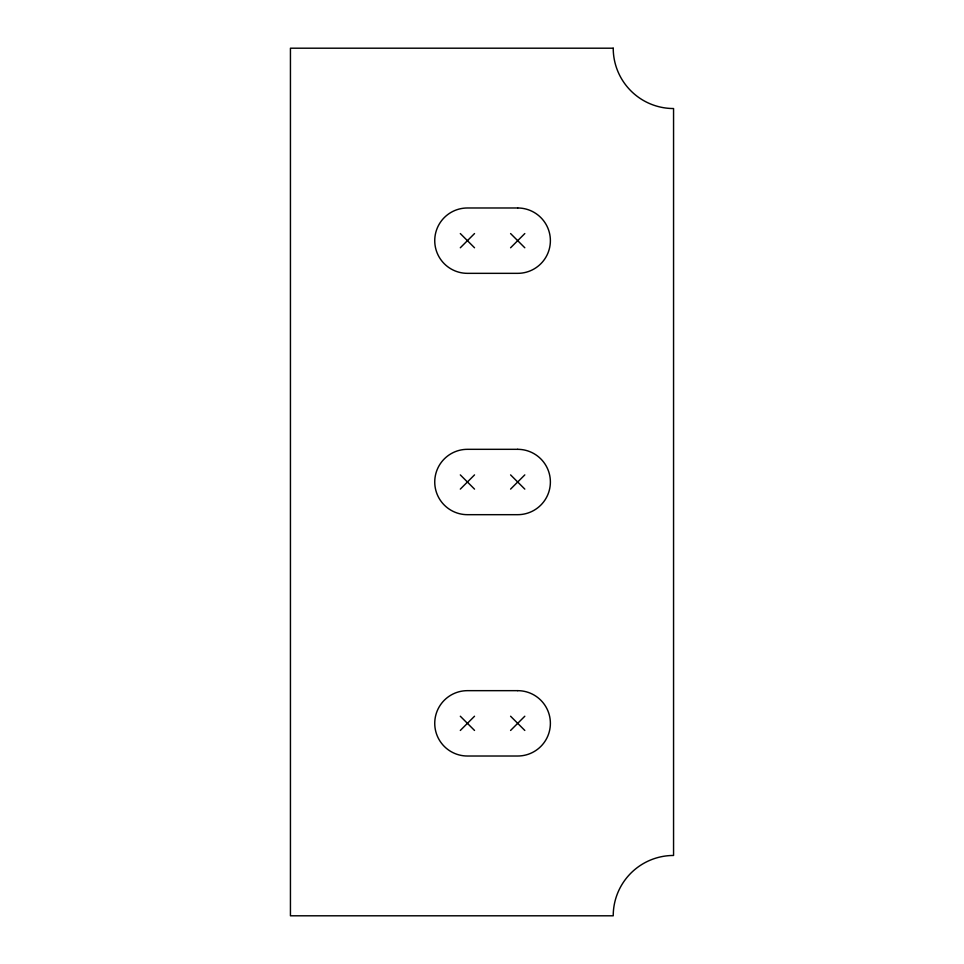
<?xml version="1.0" encoding="UTF-8"?>
<svg xmlns="http://www.w3.org/2000/svg" width="964" height="964" viewBox="0 0 964 964"><rect width="100%" height="100%" fill="white"/><g stroke="black" fill="none" stroke-linecap="round" stroke-linejoin="round"><path stroke-width="1.45" d="M460.31 247.772L474.529 233.553M510.583 247.772L524.814 233.553M460.31 489.11L474.529 474.891M510.583 489.11L524.814 474.891M460.31 730.447L474.529 716.228M510.583 730.447L524.814 716.228M510.583 233.553L524.814 247.772M460.31 233.553L474.529 247.772M510.583 474.891L524.814 489.11M460.31 474.891L474.529 489.11M510.583 716.228L524.814 730.447M460.31 716.228L474.529 730.447M613.225 48.2L290.441 48.2L290.441 915.8L613.225 915.8A60.334 60.334 0 0 1 673.559 855.466L673.559 108.534A60.334 60.334 0 0 1 613.225 48.2M517.692 207.983L467.42 207.983A32.68 32.68 0 0 0 434.74 240.663A32.68 32.68 0 0 0 467.42 273.342L517.692 273.342A32.68 32.68 0 0 0 550.384 240.663A32.68 32.68 0 0 0 517.692 207.983M517.692 449.32L467.42 449.32A32.68 32.68 0 0 0 434.74 482A32.68 32.68 0 0 0 467.42 514.68L517.692 514.68A32.68 32.68 0 0 0 550.384 482A32.68 32.68 0 0 0 517.692 449.32M517.692 690.658L467.42 690.658A32.68 32.68 0 0 0 434.74 723.337A32.68 32.68 0 0 0 467.42 756.017L517.692 756.017A32.68 32.68 0 0 0 550.384 723.337A32.68 32.68 0 0 0 517.692 690.658"/></g></svg>
